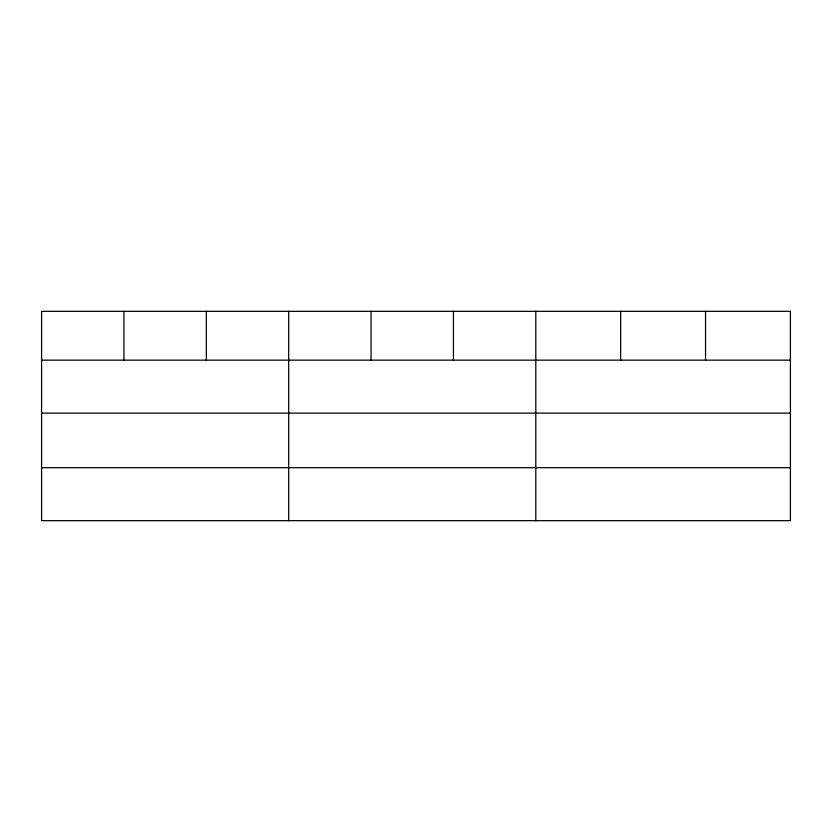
<?xml version="1.0" encoding="UTF-8"?>
<svg xmlns="http://www.w3.org/2000/svg" width="832" height="832" viewBox="0 0 832 832"><rect width="100%" height="100%" fill="white"/><g stroke="black" fill="none" stroke-linecap="round" stroke-linejoin="round"><path stroke-width="1.25" d="M41.6 360.152L790.4 360.152M41.6 413.119L790.4 413.119M41.6 467.698L790.4 467.698M705.536 311.334L705.536 360.152M620.672 311.334L620.672 360.152M535.808 311.334L535.808 520.666M453.44 311.334L453.44 360.152M371.072 311.334L371.072 360.152M288.704 311.334L288.704 520.666M206.336 311.334L206.336 360.152M123.968 311.334L123.968 360.152M790.4 311.334L41.6 311.334L41.6 520.666L790.4 520.666L790.4 311.334"/></g></svg>
